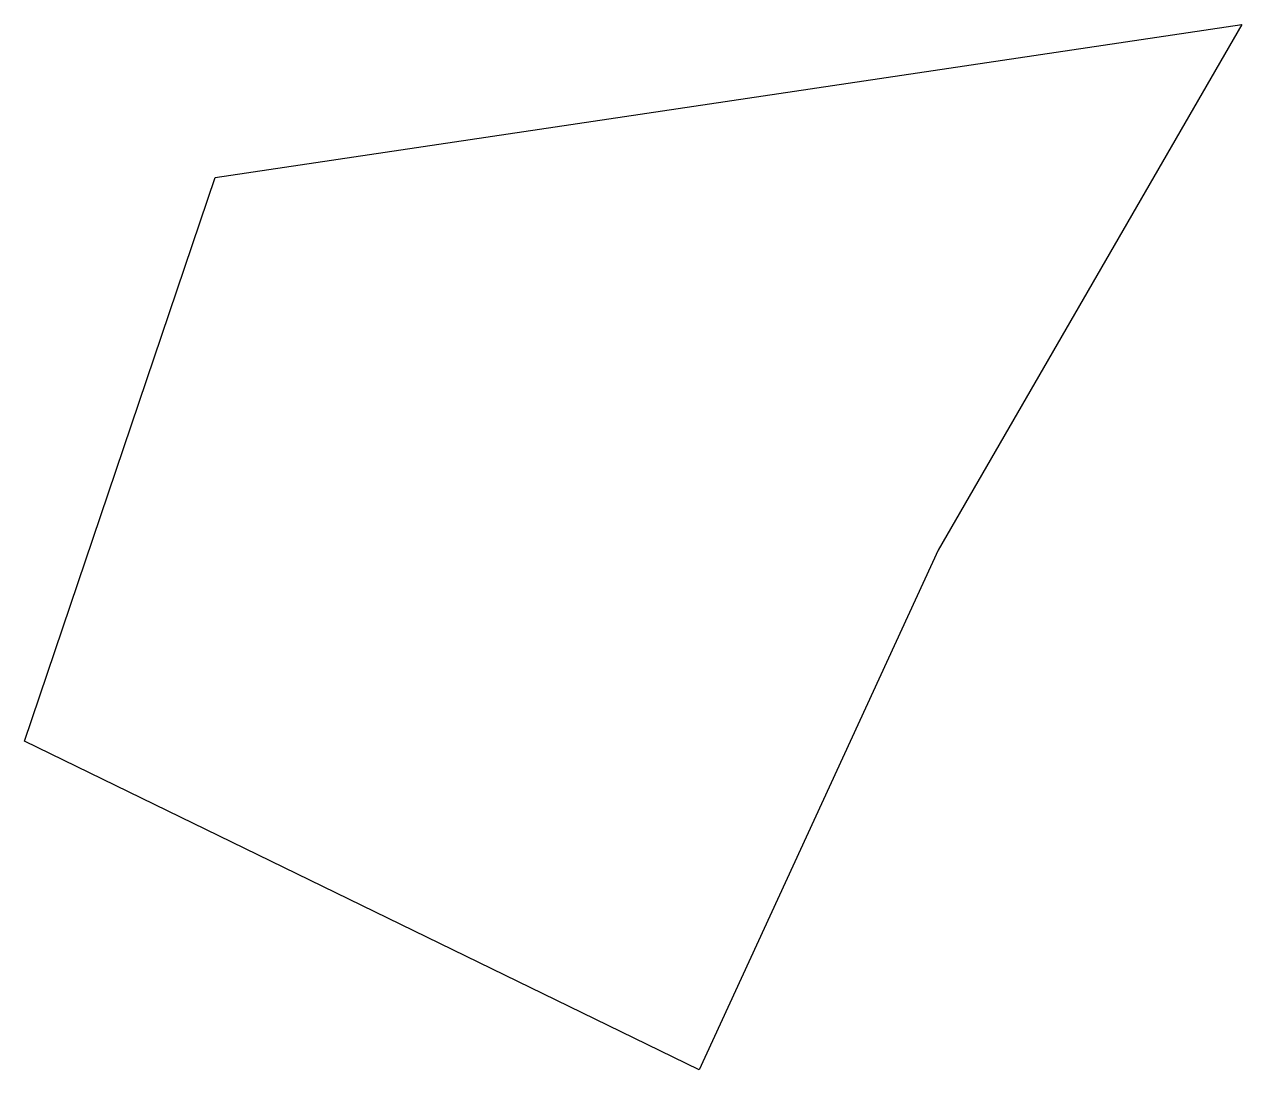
# Model space of a CAD drawing. Header units: centimetres. Extents: x 5406 to 9369, y 2902 to 6306.
import ezdxf

# ---------------------------------------------------------------- set-up
doc = ezdxf.new("R2010")
doc.units = ezdxf.units.CM

msp = doc.modelspace()

# ---------------------------------------------------------------- linework, layer by layer
for p, q in [((6027.1, 5807.1), (9369.1, 6306.1)), ((9369.1, 6306.1), (8381.1, 4594.1)), ((5406.1, 3972.1), (6027.1, 5807.1)), ((8381.1, 4594.1), (7603.1, 2902.1)), ((7603.1, 2902.1), (5406.1, 3972.1))]:
    msp.add_line(p, q)

doc.saveas('drawing.dxf')
